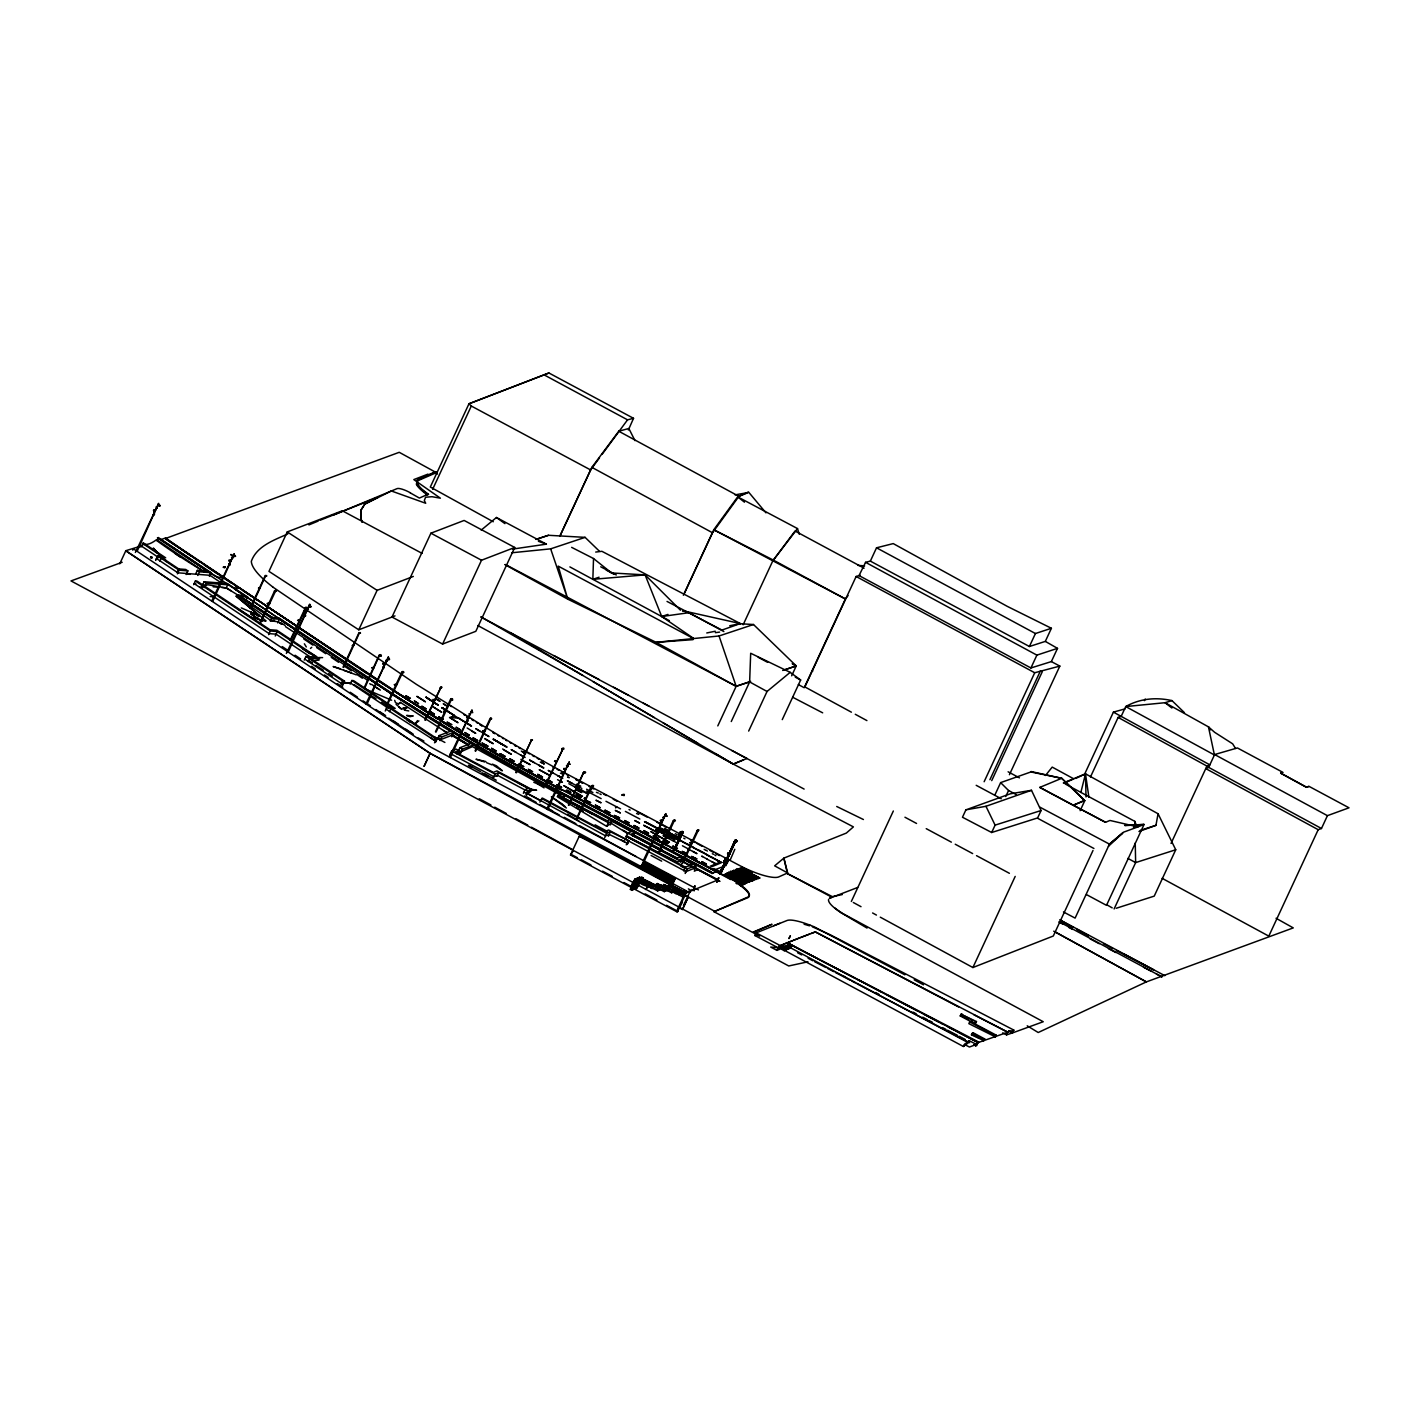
<?xml version="1.0" encoding="UTF-8"?>
<svg xmlns="http://www.w3.org/2000/svg" width="1420" height="1420" viewBox="0 0 1420 1420"><rect width="100%" height="100%" fill="white"/><g stroke="black" fill="none" stroke-linecap="round" stroke-linejoin="round"><path stroke-width="1.5" d="M154.354 514.235L153.946 513.064L154.283 514.981M229.028 564.361L229.72 563.491L230.022 564.557M305.336 615.197C305.211 613.476 305.158 615.641 304.448 614.665M305.087 615.96L305.176 614.824L304.164 615.659M384.199 667.506L383.506 666.548L383.453 667.791M466.577 721.484C468.582 718.804 465.618 720.934 467.854 720.739M466.665 720.615L467.784 721.413L466.701 721.662M660.85 825.322L660.903 823.316L661.259 825.233M661.56 823.884L660.46 824.15L661.4 823.902M154.62 513.916L154.283 514.466M229.951 564.237L228.957 564.184L229.88 565.337M304.253 615.517L304.555 614.523L305.495 615.677M384.199 667.187L383.364 667.063M383.151 666.761L384.11 667.4M565.018 772.569C562.675 772.285 565.692 772.498 564.077 772.924M660.229 824.7L661.72 824.31L660.406 824.008M228.762 560.208L229.277 561.557M563.704 768.451L564.148 769.516M735.471 840.072C737.601 843.001 732.844 840.8 735.72 840.906C733.625 840.924 737.53 841.385 735.933 840.09M727.59 853.615C731.868 855.266 727.803 852.515 728.069 853.633C728.957 853.97 730.643 854.272 728.353 853.029C729.862 854.183 728.495 854.485 729.756 853.384M669.37 620.664L592.85 579.324L593.524 558.522L571.639 547.357M718.999 877.826L716.798 881.855L718.147 878.217M736.092 840.125L736.678 841.723L734.779 840.729L736.767 841.634M718.591 877.986L716.798 881.855L717.384 878.767M728.194 852.994C731.034 855.621 727.253 851.911 729.223 854.645L728.478 854.467M720.206 873.779L735.578 841.137L720.366 873.832L734.601 841.226L735.631 841.208L734.779 840.729C736.394 843.196 737.761 839.877 735.258 840.161L736.252 840.178M726.206 860.431C727.448 861.461 725.797 860.609 727.04 860.751M723.419 862.579L725.939 858.532L723.419 862.561C730.732 849.639 718.307 871.205 726.365 858.869L719.62 873.353C729.898 853.118 728.087 860.165 726.064 860.378M729.631 853.313L729.33 853.189M423.746 492.172A33.618 8.271 26.6 0 1 416.397 484.362L417.089 480.297L436.011 471.653L437.218 472.292L418.687 480.333A32.181 7.987 26.3 0 0 422.148 489.35L428.609 494.568L424.03 491.533A33.654 8.271 26.6 0 1 416.77 483.741L417.445 479.694L436.011 471.653M727.04 859.295L726.028 859.757L728.123 860.076L726.33 864.141L728.176 860.147L726.436 859.242M588.004 840.001L579.236 836.256L570.52 855L677.109 911.889L686.659 891.795L684.28 890.5L681.085 894.28L684.653 896.162L682.736 896.961L679.186 895.061L682.381 891.298M690.351 892.381L688.114 891.103M694.291 890.837L691.877 889.506M1138.946 831.499L1155.951 825.34L1158.063 813.749L1085.501 773.811L1063.314 782.952M679.275 836.273L680.02 832.209L683.073 831.907L672.973 851.592L682.878 832.653L674.837 849.959M386.346 661.312C385.849 658.809 385.388 662.696 386.932 660.353M567.538 765.788L567.627 766.693L566.544 765.788M566.509 765.859L567.485 766.392L567.095 765.504M664.294 817.884L663.317 817.601L664.4 817.441M156.519 506.869L157.034 506.976M566.935 765.948L567.84 765.859L566.988 765.344M664.169 818.275C661.667 815.524 664.649 819.216 663.868 816.837M156.218 506.94L157.283 507.384L156.484 508.484L157.247 507.774M232.436 558.149C231.726 557.669 233.093 558.823 231.939 557.226M232.88 557.457L231.566 557.474L232.702 558.451M307.962 608.009L308.229 608.985L305.637 607.245L308.016 607.955L307.714 608.843L307.696 607.884M385.849 660.62L386.95 661.259L385.956 661.01M469.15 713.941L470.499 714.029M469.541 714.349L470.127 713.905M235.56 556.25L234.087 555.682L235.117 555.522M235.471 556.054C233.022 557.829 236.323 554.226 233.625 555.468M310.341 606.34L309.223 605.399M387.749 658.543L389.257 658.525L388.264 658.241M472.31 712.112L471.795 711.42M569.083 763.41L569.686 764.173L568.533 763.694M666.14 815.169L666.246 815.719M159.679 505.023L158.046 504.703M159.324 505.378L158.224 504.437M234.406 555.682L233.696 554.865L234.123 555.717M471.227 711.704L472.452 712.006M569.438 764.049L570.13 764.279M568.568 763.712L569.438 763.534M727.821 853.58L729.294 853.881M735.169 840.48L736.82 840.8L735.258 840.161M154.123 513.614L153.182 514.697M229.188 564.042L229.419 564.468M564.468 772.924L564.485 771.699L565.036 772.906M1080.851 792.484L1085.501 773.811L1075.756 778.444M726.028 859.757L727.004 859.987L720.561 873.832L726.898 859.366L726.099 863.857L727.785 859.632L725.939 864.034L728.158 860.129C726.685 858.496 728.779 863.094 726.312 864.159M718.307 878.607L717.189 881.696L717.899 879.992M562.196 749.263C561.628 747.754 565.497 747.985 563.136 748.731M150.662 557.794C149.934 557.084 153.378 557.971 151.62 557.634M150.538 557.545L151.674 556.764L150.733 556.853M150.751 557.137L151.851 557.794M386.169 660.176L386.826 661.259L385.903 661.028M759.647 936.188L752.884 932.567L771.983 924.278L752.44 932.319L713.976 911.693L747.79 897.103A33.494 8.041 24.9 0 0 734.442 880.915L564.237 790.585M272.569 586.886L416.433 684.387L457.772 710.018A534.878 127.711 24.7 0 0 562.196 771.522L739.483 865.437A33.618 8.076 24.9 0 0 778.604 876.974L787.656 872.945L783.858 858.124L846.338 833.078L853.402 826.884L733.288 764.102L477.777 625.51M310.11 606.819L310.536 605.932M310.927 606.819L310.11 607.227M712.094 873.495L716.159 871.347L712.094 873.495L565.178 795.768M388.601 659.697L389.382 659.04M389.612 659.253L388.689 659.767M472.363 711.58C471.653 712.023 472.949 713.372 472.647 712.29M309.4 605.683L310.394 605.293L309.169 605.399M388.281 658.72L389.169 658.436M663.034 817.423C663.601 817.121 664.045 818.222 664.063 817.938M157.176 507.561L156.342 507.33M663.992 817.245L664.223 818.275M308.175 608.47C307.27 609.553 308.939 607.441 307.483 608.594M567.645 766.693L566.882 765.469M663.3 817.352L664.258 817.636M679.878 838.812L682.115 831.392L676.825 839.113L679.878 838.812L677.784 839.628L680.979 832.723L683.073 831.907L677.784 839.628M724.111 862.881L725.318 858.567L723.508 862.561L724.378 862.898L726.365 858.869M305.424 611.487C305.371 610.884 305.566 611.044 305.477 611.683M661.542 820.707L662.341 821.186L661.312 820.121M383.737 663.335L384.234 664.187M467.677 717.135L467.606 717.437M154.478 510.65L154.301 509.727M154.212 510.472L155.437 510.348M229.898 561.06L229.774 560.154L230.093 561.077M467.482 717.26L468.28 717.029M565.905 769.321L564.521 768.415L565.053 769.356M729.223 854.645C728.265 852.266 726.987 853.899 729.223 854.645L727.821 853.331M155.454 510.65L154.123 510.117L155.224 510.366M383.861 663.229L384.075 664.223M404.593 710.178L405.41 707.657L406.919 708.065L403.191 708.065L404.593 710.178L408.8 710.941M725.354 858.567C720.845 874.223 730.501 846.995 724.519 862.739M466.452 721.36L467.695 720.703M734.637 841.208L720.047 873.708L735.329 840.835M727.484 859.81L725.922 864.017L728.158 860.129L726.401 859.597L734.974 840.871L727.004 859.987L726.028 859.526L727.555 859.632L720.153 873.477M727.945 859.846C724.519 867.833 725.425 861.674 727.466 859.473M717.189 881.696L717.757 880.187M225.034 566.988L224.502 567.024M343.001 667.169L359.029 632.645C360.84 634.296 359.81 631.314 360.485 633.213M373.283 667.879C375.679 667.826 371.259 667.808 373.762 667.453M379.743 655.685L381.377 656.022L379.193 655.17L364.159 687.741M379.442 655.578L379.282 655.135M395.914 684.6C397.209 684.227 394.405 684.653 396.783 684.706M385.832 706.521L401.86 671.997C406.901 672.814 399.606 673.027 402.748 672.21L386.417 706.823M402.748 672.21L402.02 672.441M445.33 712.059L443.661 711.136L445.401 711.597M484.238 730.927L485.001 731.353L483.936 730.501M485.019 730.963L484.806 730.643M475.061 750.878L490.202 718.272C492.775 720.543 490.148 716.284 491.657 718.84M524.708 752.707L523.944 751.872L525.577 752.529M531.808 740.104L530.991 740.548M617.167 807.305L615.499 806.986M621.924 794.934L624.321 795.502L621.96 795.04L624.374 794.49L622.759 794.437M658.33 853.047L673.417 820.37M691.398 842.841L690.493 842.291L692.179 842.876M697.238 830.522L698.267 830.398L682.825 863.094M265.966 575.899C267.848 575.207 264.812 575.774 265.558 576.041M269.534 603.873L268.469 603.251M260.18 623.699L275.604 591.004L274.734 591.164L276.332 591.146L274.628 590.809L259.594 623.398M307.306 608.647L305.566 608.505M490.912 718.644L490.521 718.342M577.496 785.438C574.585 785.455 580.212 784.976 577.425 784.958M585.626 798.572L584.703 797.862L585.839 798.732M577.088 818.736L592.158 785.828C590.542 786.804 594.394 786.165 591.625 785.846M230.803 554.563C232.205 556.427 231.105 553.338 232.205 555.149M269.463 603.89L269.64 603.5M440.537 688.15C442.17 687.404 439.792 688.079 440.022 687.759M353.012 645.656C350.42 645.709 353.864 645.763 353.846 645.337C352.337 645.567 353.207 644.627 353.172 645.319M673.541 821.097C674.678 820.778 674.518 820.902 674.358 820.653L658.933 853.349M674.766 849.923L682.168 832.262L674.127 849.586M565.053 772.853L563.74 773.35M643.295 878.11L638.609 880.595L642.994 878.82L641.822 877.382C633.995 878.731 639.763 881.855 643.295 878.11L641.822 877.382L636.657 879.69L637.314 878.199L653.218 886.133M300.028 620.451L297.561 620.416L299.336 620.504M655.543 885.175L639.674 877.223L634.687 879.282L634.048 880.773L639.39 883.471L645.053 879.903L642.479 881.376L653.005 886.63M640.509 882.193L651.993 888.618C655.774 887.873 636.781 884.802 640.722 881.696L640.065 883.204C636.409 875.412 628.137 886.222 633 888.21L637.172 886.488L636.178 888.618M641.822 877.382L643.224 878.288L641.787 877.666M641.52 878.092L641.68 879.015C642.479 875.181 630.782 883.897 641.84 877.915M421.633 707.959L397.955 693.439L165.235 538.606L399.233 452.305L435.656 472.256M634.687 880.506L635.326 879.015L658.347 890.482L659.253 888.387L657.566 890.819L652.206 888.103M638.645 878.873L639.284 877.382L655.206 885.299M639.035 878.714L639.674 877.223M644.396 881.412L645.053 879.903M646.1 884.376L645.177 885.175L650.413 882.601L647.875 884.056L650.413 882.601L644.68 880.063L644.023 881.554M659.253 888.387L657.566 890.819L660.318 889.665M664.311 891.653L666.051 889.222L664.311 891.653L658.472 888.707M679.718 894.422L672.672 890.713L676.275 889.985L682.612 893.216C678.689 897.688 666.087 889.293 677.269 888.654L670.577 885.317L666.512 886.95L673.311 890.287L672.405 892.399L659.838 886.115L661.809 885.299L668.021 888.405M639.284 879.814L637.509 879.175M665.217 889.559L671.553 892.754L673.311 890.287M650.058 882.743L655.312 885.672M628.368 429.994L633.533 418.314L548.919 372.981L468.973 403.777L430.313 487.024L493.272 521.761M673.417 891.174L678.494 889.062L683.233 891.494M674.074 891.298L680.251 894.458L674.074 891.298L678.494 889.062L684.227 892.825M678.032 889.665L676.47 889.381M673.24 851.503L681.902 832.368L682.878 832.653M719.976 873.406L735.489 841.19M725.886 863.573L727.679 859.526L725.371 863.484M137.296 550.96L158.703 503.301L135.379 552.469M212.751 601.388L234.247 553.871M288.278 651.922L309.88 604.352M366.857 704.462L388.405 656.856M450.389 757.641L472.043 710.16M547.694 809.631L569.225 762.025M637.509 882.903C636.675 885.175 630.444 882.796 634.74 882.21M644.254 861.212L665.909 813.731M632.929 884.696L634.864 885.707L635.858 883.577L633.923 882.548L632.06 885.05L633.995 886.08L636.018 881.784L634.083 880.755L635.734 880.08M724.235 862.561L726.223 858.905M727.306 859.402L720.579 873.797L727.324 859.402L726.561 859.899M725.851 863.537C728.318 855.656 729.436 862.1 725.442 863.626M649.135 870.691C654.638 858.212 648.319 874.915 649.153 870.478M657.424 875.252L657.478 875.146M673.328 883.435L672.778 883.045M1002.68 1032.872L1006.567 1034.878L1007.792 1032.251L1013.844 1030.103L830.522 934.91M119.759 563.793L125.83 550.694L141.272 545.972L158.809 557.669M132.788 550.197L133.409 548.848L430.899 747.204L698.445 889.896M140.793 547.037L143.473 543.008L165.661 557.811L161.596 557.492L159.91 561.131M141.84 546.558L143.473 543.008M156.59 539.689L204.48 571.905C187.724 561.841 171.199 551.173 156.058 540.061C151.549 543.239 147.982 545.138 142.887 544.286M156.999 540.612L158.401 537.577L211.065 572.686L209.379 576.325M155.65 560.367L156.502 558.522L177.926 572.81L209.876 575.295L222.532 583.726M156.023 559.569L157.726 555.93L161.791 556.25L142.479 543.363M177.038 572.562L178.725 568.905L185.718 569.455L187.866 570.893L186.162 574.532M177.429 573.857L179.133 570.201L187.866 570.893M195.64 574.017L197.327 570.378L207.196 571.124L157.407 537.932L158.401 537.577M197.77 575.455L199.474 571.798L211.065 572.686M193.67 584.685L195.374 581.028L197.114 581.17L269.924 629.717L276.882 630.249L319.677 658.791L309.808 658.01L308.105 661.667M202.066 586.176L204.125 581.738L227.36 583.531L247.577 597.021L245.873 600.66M204.143 587.56L206.202 583.123L227.697 584.791L225.993 588.43M231.353 554.865L230.874 554.563M225.407 567.201C222.07 566.544 226.171 566.775 224.555 567.379M230.839 560.74L229.596 560.563L230.768 561.042M230.892 560.776L229.987 560.492M259.061 588.341C257.748 588.643 259.523 588.838 259.168 587.845M250.133 608.133L265.256 575.526L266.711 576.112M250.719 608.434L265.771 575.526M422.113 553.392L342.309 510.774L287.266 531.914L268.966 571.372L358.781 629.805L395.008 615.889M275.196 591.554L274.415 591.11L275.604 591.004M270.315 621.055L272.001 617.416L278.941 617.931L381.927 686.623A731.424 175.707 24.9 0 0 453.726 732.329L451.737 736.82M268.628 634.651L270.315 630.995L277.291 631.545L315.79 657.229L305.921 656.448L304.217 660.105M277.645 622.883L279.332 619.226L380.187 686.481A734.175 176.364 24.9 0 0 450.389 731.229L439.117 735.596L437.431 739.252M275.249 636L277.291 631.545M290.07 640.367L305.406 607.742L307.164 608.559M305.726 607.76L306.667 608.328M290.674 640.668L305.726 608.417M358.781 629.805L377.099 590.347L413.327 576.431M343.587 667.471L359.544 632.645M341.12 684.706L342.823 681.05L344.563 681.192L342.539 685.665M432.656 489.279L471.298 406.031L468.973 403.777L548.919 372.981M350.154 684.156L351.84 680.5L353.58 680.641L395.204 708.403L391.139 708.083L389.453 711.722M430.917 533.192L391.991 617.043L442.596 644.059L475.824 631.314L514.732 547.463L464.127 520.448L430.917 533.192L481.522 560.226L514.732 547.463M364.745 688.043L379.442 655.472M388.885 658.365L387.713 658.525M385.264 710.994L387.269 706.521L391.334 706.841L351.84 680.5M442.596 644.059L481.522 560.226M433.81 700.202C434.236 699.652 432.425 701.835 434.627 699.758M424.882 719.993L440.519 688.043M425.467 720.295L440.892 687.599M435.496 731.744L450.637 699.137L452.731 700.042L450.619 699.243M444.957 711.828C441.371 711.509 446.466 713.621 443.91 711.526M450.637 699.528L451.524 699.35L436.1 732.045M434.502 742.802L437.183 738.773L391.139 708.083M424.03 766.267L430.118 753.292L125.741 550.729L430.047 753.346L683.517 891.565M424.189 766.285L430.118 753.292L686.304 890.819M435.478 742.429L437.183 738.773M440.04 740.636L441.726 736.98L453.726 732.329M467.606 716.692L468.547 717.331M449.59 755.458L451.631 750.949L456.193 749.156L458.784 750.559L457.098 754.197M469.346 713.639L469.594 714.295M457.879 752.227L459.867 747.736L471.688 743.139L483.741 750.186A739.163 177.571 24.9 0 0 534.967 779.189L564.876 795.306L563.172 798.963M560.226 535.34L590.596 469.931L599.506 457.843M559.888 536.21L591.856 467.358L618.765 431.236L628.847 428.485L634.971 440.626M460.488 753.612L462.459 749.139L473.215 744.95A734.104 176.346 24.9 0 0 527.459 775.888L561.379 794.277L557.687 795.697L608.346 822.712L612.002 821.292L631.385 831.623L627.711 833.043L626.025 836.699M483.989 731.176L482.551 730.945L484.149 730.75M475.647 751.18L490.894 718.538M493.343 777.752L495.03 774.095L498.686 772.675L528.204 788.419L525.045 789.644L523.359 793.301M496.982 776.314L498.686 772.675M515.779 772.498L531.524 740.086M516.383 772.799L531.471 740.157C531.559 738.808 533.902 740.672 531.08 740.246M525.95 794.685L527.654 791.029L531.719 789.449L497 770.918L493.343 772.356L455.146 751.979L458.784 750.559M526.589 795.2L527.441 793.354L605.559 835.847L609.216 834.428L627.8 843.498M556.303 761.635L555.202 760.623L557.084 761.191L554.528 761.315L556.125 761.635M546.079 783.13L563.03 748.642M546.682 783.432L562.817 749.139L562.054 748.535L563.545 749.156M539.848 802.087L542.44 798.093L604.973 831.428L608.63 830.008L628.882 840.817L627.178 844.456M564.734 769.214L565.728 769.587L564.521 768.788M568.39 805.034L583.531 772.427C587.312 774.131 581.188 771.983 584.259 772.977M568.976 805.335L583.939 771.912L585.661 772.303L583.939 772.373M577.39 816.518L591.394 786.147M683.375 595.264L713.781 529.749L737.672 496.858L748.5 491.977L765.966 512.851M684.227 593.737L712.52 532.766L738.933 496.343L748.269 492.545L735.028 494.852M570.52 855L573.272 850.846M457.666 753.203L472.452 746.618L560.865 795.36L557.243 796.673L606.659 826.333L608.346 822.712M616.191 807.075C614.647 809.08 616.706 807.004 615.836 806.773M622.812 794.845L623.682 795.182M610.298 824.931L612.002 821.292M604.707 837.693L606.659 833.167L610.316 831.747L628.882 840.817M608.363 836.273L610.316 831.747M624.658 840.196L627.267 836.185L685.416 867.194L692.729 864.354L682.044 858.639L678.37 860.058L627.711 833.043M626.255 844.811L627.942 841.155M633.213 836.309L634.9 832.653L610.316 819.535L606.642 820.955L561.22 796.744L564.876 795.306M743.139 624.8L772.835 560.793L795.04 531.027L864.105 568.178M641.023 866.537C648.567 851.272 639.816 871.969 641.077 866.448M641.804 866.963L643.775 862.171M636.515 885.033L638.982 884.003L636.994 888.281L630.09 889.31L632.006 890.34L634.03 886.062L632.095 885.033L633.746 884.341M635.521 887.163L632.876 889.985L630.941 888.955L631.935 886.825L633.87 887.855L632.006 890.34M635.681 885.37L634.687 887.5L637.988 886.133L636.053 885.121L637.988 886.151M636.675 883.24L637.669 881.11L635.965 881.802M636.337 886.825L637.332 884.696L633.072 885.583M649.615 871.099L651.585 866.324M668.394 833.149C668.128 833.078 665.483 834.001 667.382 832.759M717.792 725.904L736.163 686.304L719.053 635.982L656.147 642.337L567.769 599.169L504.899 564.628M676.825 839.113L680.02 832.209L680.979 832.723M731.264 721.537L749.636 681.937L750.683 653.253L790.194 672.352L800.649 680.02L782.26 719.62M679.701 836.575L682.115 831.392M665.252 879.388L667.418 874.525L665.305 879.086M680.34 862.295L682.044 858.639M672.583 883.134L674.908 878.501M681.351 864.709L697.362 830.185C699.794 829.138 699.013 830.931 697.664 830.7M675.174 878.465L672.92 883.311L675.37 878.394L643.562 861.709M673.559 891.121L676.026 890.091L672.352 891.085L678.334 888.902L673.257 891.014M683.73 870.851L685.416 867.194M748.677 731.069L767.048 691.469L790.194 672.352M675.654 889.772L676.63 890.233M676.026 890.091L674.429 889.967L678.174 888.813M685.398 872.59L687.102 868.951L696.279 865.401L680.34 856.899L676.683 858.319L631.243 834.09L634.9 832.653M685.185 873.46L686.02 871.631L695.285 867.886L719.709 881.145M694.593 869.04L696.279 865.401M694.433 869.715L695.285 867.886M677.393 909.67L684.351 894.689M677.109 911.889L682.487 902.126M683.481 905.481L690.617 890.233L688.38 888.867M682.434 909.528L688.452 896.588L682.434 909.528L678.494 907.451M791.668 675.796L796.247 665.909L753.487 624.516L738.418 623.646M693.688 888.512L695.019 885.689L693.812 888.529M860.183 575.207L856.136 576.484L804.874 686.925L851.396 712.183M735.045 840.853L719.851 873.62L726.348 859.632M730.306 859.757L734.814 849.302M870.353 561.113L876.53 547.8L893.233 543.594L1007.295 606.375L1051.403 628.279L1045.315 641.396L1029.411 646.508L870.353 561.113L865.561 562.32L859.029 575.579L1030.92 667.968L1051.368 661.596L1059.835 666.087L1009.425 774.699M783.591 946.466L779.118 948.311L754.925 935.549L756.168 932.887L787.071 920.48A33.388 7.544 25.3 0 1 809.933 925.13M779.189 945.844L776.9 950.37L770.687 947.051L782.633 948.152L788.632 945.4L791.047 946.678L790.372 948.134L784.23 950.672L781.834 949.376L782.952 946.945L789.094 944.406L786.485 943.022L780.361 945.56L779.118 948.311M788.881 938.496L790.39 935.709L789.094 938.531M784.23 950.672L784.905 949.234L791.047 946.678M789.094 944.406L787.976 946.838L781.834 949.376M851.361 901.434L893.34 810.997M1029.411 646.508L1035.428 633.533L1051.403 628.279M1030.92 667.968L1036.884 655.135L1057.509 648.354L1045.315 641.396M965.902 809.844L962.476 817.245L991.675 832.51L1037.63 817.92L1041.073 810.518L1031.488 790.301L1010.223 793.816L965.902 809.844L985.959 806.294L1031.488 790.301M984.131 781.728L1034.718 672.743L1059.835 666.087M989.918 779.686L1040.523 670.702M991.728 780.627L1042.315 671.642M1051.368 661.596L1057.509 648.354M995.065 794.614L1000.639 782.615L1030.867 771.965L1061.734 778.302L1084.809 800.631L1080.141 810.678M1005.75 796.549L1008.555 790.514L1000.639 782.615M991.675 832.51L995.101 825.126L1041.073 810.518M880.293 917.178L972.895 967.535L1015.194 876.406M970.446 1021.37L960.24 1015.957L961.056 1014.235L976.463 1021.566L975.664 1023.287M960.24 1015.957L961.944 1013.862M961.056 1014.235L972.948 1020.554L969.665 1021.921L968.848 1023.643L995.491 1036.919L996.29 1035.198L973.161 1022.932L976.463 1021.566M1084.862 773.634L1113.404 712.13L1125.155 708.846M972.15 1022.276L972.948 1020.554M964.411 1044.445L963.523 1046.362L969.31 1040.754L976.498 1044.41L969.434 1047.019L964.411 1044.445L969.31 1040.754M1090.489 776.935L1118.126 717.419L1121.161 716.408L1125.74 706.556C1139.994 698.462 1156.146 697.078 1171.944 700.592L1184.475 712.698M971.422 1034.843L973.144 1032.766L984.717 1038.943L983.918 1040.665L971.422 1034.843L973.144 1032.766M973.712 1044.801L975.788 1045.883L978.504 1041.925L786.644 942.578L918.491 1011.466M975.788 1045.883L978.504 1041.925M982.977 1041.002L984.717 1038.943M1144.467 700.646L1145.212 699.03M994.55 1037.274L996.29 1035.198M1093.009 850.473L1053.303 936.011L972.895 967.535M1006.567 1034.878L1012.371 1032.944L1013.844 1030.139M1114.114 908.942L1135.645 862.597L1135.237 843.054M1171.038 843.444L1206.929 766.09L1209.84 764.847L1113.404 712.13M1282.65 772.622L1280.68 773.137L1306.489 787.124L1308.92 786.307L1349 807.803L1327.416 815.666L1321.47 828.499L1318.204 829.688L1205.775 768.61L1208.668 767.368L1214.632 754.535L1237.423 747.949L1282.793 772.303L1280.68 773.137L1306.4 787.319L1308.832 786.503M1158.063 813.749L1175.742 849.764L1154.229 896.126L1116.226 908.267M1164.791 975.664L1059.746 919.752M1318.204 829.688L1268.805 936.135L1162.128 878.323M682.736 896.961L684.724 892.683L686.641 891.884M726.791 859.863L720.49 873.85L735.702 841.048L719.638 873.46M725.922 864.017L727.803 860.041L725.638 863.822M211.757 600.926L234.123 553.8M286.361 653.431L309.613 604.316M365.881 704L388.423 656.963M449.394 757.179L471.884 710.124M546.7 809.169L569.154 761.99M643.26 860.751L665.678 813.66M719.869 873.62L726.436 859.881M383.063 668.305L383.861 667.95M406.99 698.214L404.345 696.634L406.723 698.232M735.276 841.385L736.803 840.622M410.22 492.846L419.397 498.065L427.668 494.409M564.965 772.64L561.752 771.841L563.793 772.959M729.578 854.52L727.537 853.881M567.663 766.409L566.846 765.788M417.498 720.579L415.598 723.295L418.918 720.898M729.525 853.97L728.283 853.349L729.862 853.597M394.654 700.326L395.505 702.634L398.487 703.912L400.476 702.438L447.247 732.951L443.537 730.501M602.062 454.382L627.551 419.841L633.533 418.314M726.348 862.615L726.294 861.638M772.835 560.793L797.507 528.577L737.672 496.858L744.488 502.183M467.641 716.976L469.452 718.094M848.059 595.566L845.397 598.956L804.199 687.724L798.342 684.564M305.673 615.854L304.359 615.818M634.687 879.282L650.75 887.376L652.224 885.583L657.495 888.228L662.536 886.133M657.495 888.228L658.898 886.488L664.24 889.062L670.577 885.317L673.471 888.033M664.24 889.062L665.643 887.322M667.045 887.908L670.524 885.299L667.045 887.908L668.536 886.115L675.299 889.47M1045.475 775.497L1052.202 767.102L1073.875 778.888L1064.077 783.059M650.75 887.376L655.028 884.465L659.679 886.79M654.868 884.5L651.496 887.074M659.679 886.151L658.276 887.908L661.809 885.299L660.264 887.074M669.299 886.985L670.808 885.192L677.659 888.601M669.015 887.092L670.471 885.317M569.189 763.924L568.497 763.374M158.827 505.964L159.803 505.946M667.187 815.95L665.678 816.358L666.867 816.216M160.087 505.822L159.395 506.123M234.442 556.391L235.258 556.374M529.163 792.466L531.044 790.887L527.228 793.567L541.57 801.235M735.223 840.569L736.767 841.261M1108.434 846.32L1122.741 833.025L1109.446 844.119L1075.118 918.101L1063.456 911.959M310.465 648.443L311.743 647.289M435.23 739.27L438.993 737.566M481.203 530.104L496.45 517.501L546.38 544.162L512.567 549.096M657.212 883.524L661.968 885.849M159.324 505.076L158.188 504.437M310.128 606.074L309.098 605.683L310.146 605.808M657.336 883.524L655.774 885.299M663.637 884.518L668.447 886.808M398.487 703.912L400.476 702.438M639.692 880.063L640.651 879.353L639.319 878.696L639.444 879.938L639.337 878.696M641.929 878.785L642.887 878.43L641.929 879.14M734.779 840.729L736.59 841.368M606.659 826.333L611.097 823.227L627.959 833.771M728.283 854.378L728.069 853.633M661.329 820.6L662.412 820.902M658.809 839.859L654.744 838.191L657.833 839.61L656.803 839.397M658.72 839.539L657.14 839.078M659.856 840.232L657.957 838.883M204.906 585.91L207.71 584.756L226.224 587.933L238.933 595.672M389.364 659.448L388.885 659.253M710.266 866.2L720.153 862.1M711.686 866.75L721.342 862.756M726.951 872.963L732.507 875.128M728.744 872.146L748.731 882.317L729.01 872.288M741.009 886.027L741.861 885.618L736.501 882.69M694.273 871.188L697.681 869.661M696.723 853.597L687.901 848.841M706.326 864.141L701.853 861.638M620.221 812.843L615.304 810.412L620.291 812.879M677.464 843.267L673.524 841.013M697.699 869.661L719.727 881.412M407.362 697.184C412.368 700.681 402.748 694.806 408.445 697.753M287.816 533.902C274.273 540.061 256.772 546.008 251.34 561.273A92.406 22.542 25.1 0 0 272.746 586.922M631.066 887.18L632.752 886.471M1012.531 1032.802L1009.052 1030.92M228.939 564.716L229.543 564.645M633.054 882.903L635.858 883.577M320.05 520.27L378.075 497.231L365.011 503.745L361.142 509.886L360.804 518.052L362.135 522.24L360.698 518.229L360.911 510.277L364.638 504.295L391.299 490.965L425.698 503.266L424.332 500.532L425.574 497.231L431.982 496.698L440.395 498.189L413.806 479.587L428.041 474.103M754.925 935.549L757.463 934.484M756.168 932.887L780.325 945.631L799.851 937.786M333.948 514.874L397.085 488.622A11.2 2.698 26 0 1 410.38 492.811M308.921 524.921L318.186 521.069M675.263 878.643L643.775 861.638M638.609 880.595L642.994 878.82M633.87 887.855L631.101 887.163M673.382 883.329L672.299 883.134M678.121 888.76L673.186 890.802L674.269 890.677M1039.813 787.39L1061.734 778.302L1084.383 800.401L1073.112 805.264L1039.813 787.39L1105.505 822.286L1109.961 820.458L1137.899 826.919L1144.058 824.452L1106.499 905.339L1086.477 894.6M743.459 759.842L733.306 764.049L715.236 753.505M659.413 870.46L657.158 874.755M639.39 883.471L642.053 882.37M666.885 874.436L664.968 878.909M667.116 890.5L669.086 889.683L665.128 891.316L653.04 885.299M671.553 892.754L674.394 891.565M684.422 890.517L682.452 891.281L684.653 892.452L686.57 891.653M679.186 895.061L682.239 893.641M783.964 944.904L779.882 946.59L784.905 949.234M746.92 758.493L733.288 764.102L663.069 722.78M713.976 911.693L747.577 897.795A33.654 8.094 24.9 0 0 749.21 895.967L749.174 895.079M792.431 940.697L787.479 942.702L818.736 959.228M1084.809 800.631L1073.112 805.264L1105.505 822.286M793.265 940.359L809.648 934.058M773.776 925.645L779.811 923.266M557.563 779.704L562.356 782.278L559.782 781.053M457.577 753.168L461.252 751.73L458.731 750.399M776.9 950.37L782.633 948.152M800.667 937.466L815.346 931.91L1007.809 1032.198L978.185 1042.582L955.713 1030.831M234.247 554.829L234.318 555.131M311.051 606.642L309.88 607.263M716.035 869.342L726.277 865.419M435.993 741.382L386.116 709.166M857.627 887.482L829.422 898.363L831.889 897.209L787.461 873.637L783.858 858.124L774.645 865.845L787.656 872.945M527.441 793.354L523.927 792.307M811.264 933.437L815.346 931.91L958.571 1006.94M754.73 879.974L735.72 869.466M165.501 537.967L199.616 561.841M749.902 881.749L730.412 871.259L749.582 881.909M122.173 562.284L71 580.922L788.739 965.973L807.98 961.802M672.618 890.713L665.803 887.287M755.227 879.086L756.824 879.246L751.659 876.477M721.892 630.09L740.352 623.575L601.903 551.315L595.708 552.06M632.663 835.368L677.553 858.23M569.881 566.899L592.85 579.324L599.08 577.212M667.968 614.416L661.72 616.528L645.106 574.887L611.558 572.952L593.524 558.522M750.665 681.369L736.163 686.304L505.36 564.485M783.822 670.116L796.247 665.909L792.378 663.779L796.247 665.909L782.704 670.453M511.608 552.788L550.658 548.848L585.093 537.364L599.364 551.173M719.053 635.982L753.487 624.516M535.926 539.422L548.493 535.287L585.093 537.364M536.441 539.227L548.493 535.287M736.731 869.129L744.577 872.661M568.87 783.716L580.762 790.159M580.78 786.165L577.017 784.337M1140.242 830.363L1155.951 825.34M1175.742 849.764L1135.645 862.597L1127.87 858.39M1171.944 700.592L1165.074 702.705L1125.74 706.556L1214.419 754.978L1208.456 726.862L1165.074 702.705L1171.89 708.012M438.336 738.134L435.07 739.323L437.999 738.258L440.59 739.642L452.589 734.992L468.76 744.719M605.967 801.288L620.54 808.85M625.368 811.406L639.87 819.038M682.434 845.77L687.99 848.734M696.812 853.544L692.889 851.361M586.549 791.047L601.157 798.626M644.769 821.63L668.802 834.303M712.325 853.757L713.87 854.325M742.128 867.371L747.044 869.892M159.43 504.863L158.862 504.703M406.599 697.894L409.102 698.835M562.977 748.659C565.479 750.559 559.427 747.843 562.835 748.961M656.892 883.648L661.667 885.973M842.308 894.564L832.297 896.623L787.461 873.637M729.738 625.741L740.352 623.575L682.594 610.671M706.769 632.965L715.272 631.226M663.672 884.482L668.731 886.683M548.422 770.492L562.657 778.231L557.936 775.657M511.377 754.251L502.609 748.979M563.101 774.361L560.438 773.154M403.191 708.065L405.41 707.657M259.771 588.324L258.848 587.916M224.91 567.592L223.1 567.237L224.733 567.574M269.374 603.411L268.628 603.092M305.264 608.009L306.258 607.884L305.087 608.097M434.165 700.415L433.064 699.421L434.538 700.166M583.549 772.817L584.969 772.995M674.358 820.653L673.453 820.6M690.635 842.575L691.629 842.628M723.863 631.563L688.878 612.712L661.72 616.528L693.439 638.29M715.343 632.663L719.603 632.113M543.718 767.9L529.731 760.108M520.891 759.416L530.175 764.634L522.968 760.907M1133.479 827.345L1137.899 826.919L1123.433 832.226L1109.446 844.119L1039.6 807.004M475.576 733.253L472.079 731.282M592.85 579.324L645.106 574.887L680.464 610.192M693.031 639.657L656.147 642.337L736.163 686.304L749.636 681.937L767.048 691.469M515.833 752.298L511.395 749.671M521.3 751.038L525.365 753.647M1125.066 825.606L1144.058 824.452L1124.622 825.357M312.737 660.513L319.056 660.14M723.472 862.561L724.519 862.863M438.727 716.905L443.377 719.425L438.833 716.976M434.36 714.171L430.189 711.526L434.271 714.118M493.45 739.199L506.798 747.026A557.669 132.965 24.6 0 1 493.272 739.199L493.45 739.199A560.332 133.516 24.6 0 0 506.887 747.044L506.638 747.062M258.529 587.916L259.452 588.004M298.484 620.132L299.389 620.114M372.555 667.506L373.478 667.595M395.133 684.369L396.446 684.848M433.277 699.758L434.467 699.687M483.474 730.643L484.38 730.625M524.193 752.28L525.205 752.6M577.425 784.727L576.555 784.408L578.047 785.207M666.743 832.83L667.666 832.919M667.453 833.451L668.181 833.362M268.7 603.802L267.067 603.447L268.753 603.429M373.265 668.145L371.632 667.791L373.247 667.613M395.843 685.008L394.21 684.671L396.144 684.706M410.273 698.374L405.747 695.747L410.398 698.374M524.921 752.653C524.992 754.393 522.116 752.014 525.311 752.405M585.608 798.839L583.975 798.484L585.59 798.288M691.345 843.196L689.712 842.859L691.327 842.663M318.648 657.531L322.606 657.62M480.013 731.3L475.895 728.691M475.647 733.253L467.144 727.998M406.262 697.557L404.718 696.812L406.12 697.912M409.404 699.226L406.475 697.575M342.965 682.825L350.74 683.269M454.276 715.52A564.769 134.51 24.6 0 1 441.833 707.621L454.524 715.503L450.104 717.65L458.021 722.727L449.536 717.473L458.784 718.165M463.044 720.792L471.511 726.01L454.364 715.644A560.989 133.374 24.6 0 1 442.046 707.639M458.518 718.147L462.884 720.792M223.721 577.709L219.851 577.461A5.68 1.367 24.8 0 1 212.574 574.55L172.122 547.179M858.017 565.391L864.638 565.87M239.625 588.164L234.833 587.951A5.751 1.367 24.9 0 0 235.88 589.832M279.332 619.226L272.409 618.712L236.714 594.909L243.69 595.459M195.907 583.78L194.185 583.638L269.125 633.622L276.101 634.172L312.791 658.631M201.516 585.448L204.995 585.732L202.918 584.33M247.577 597.021L240.601 596.471L272.001 617.416M270.581 620.416L274.61 620.753M213.142 586.797L217.508 587.17M221.875 587.56L226.224 587.933M210.16 596.506L214.402 596.915M186.428 573.946L190.245 574.337M408.605 698.303L407.362 697.664M661.134 825.357L660.052 824.789M437.75 704.995L438.07 705.03A561.415 133.391 24.7 0 1 425.947 697.149L429.692 699.74M532.127 789.68L536.618 790.265L530.583 789.076M281.817 624.232L278.142 621.818L271.38 620.913L236.128 596.151L266.126 620.948M735.879 841.652L736.572 840.853L735.028 840.693L736.43 841.758M530.672 740.21L531.648 740.441M623.131 794.827L622.67 794.738M656.626 837.924C653.218 837.001 660.992 841.101 656.803 838.279M265.274 621.197L250.417 617.043L237.371 608.559M1031.062 771.522L1061.734 778.302M200.184 587.01L202.492 587.649M804.11 924.225L809.506 925.822M682.558 610.813L688.878 612.712M340.037 668.678L333.114 666.53L351.574 672.973M484.752 761.99L476.002 759.238L485.924 761.582M674.358 820.511C677.535 820.938 672.139 818.701 674.926 821.026M356.171 674.819L343.675 670.258M654.407 838.226L657.389 838.936M655.649 839.025L657.318 839.415M736.341 841.155L735.72 840.906M492.349 764.137L496.432 765.77L502.343 770.794L494.036 765.682M538.411 541.304L546.38 544.162M656.555 839.327L654.442 838.244M812.346 926.798L830.345 934.804M275.622 590.862C278.781 591.182 273.368 589.052 276.172 591.359M380.187 655.206C383.364 655.543 377.915 653.448 380.737 655.703M402.748 672.068C405.925 672.405 400.493 670.258 403.315 672.565M440.892 687.457C444.318 687.511 438.407 685.86 441.46 687.954M451.524 699.226C454.915 699.243 449.057 697.61 452.092 699.723M592.53 785.899C595.921 786.041 590.028 784.284 593.081 786.396M533.796 782.296L540.842 785.207M486.616 762.717L492.19 764.954M254.588 615.162L250.683 612.269L259.381 615.783L258.067 616.759L259.398 615.783L236.146 596.151M250.683 612.269L259.398 615.783L241.293 607.902M151.266 557.101L152.242 557.51M305.318 611.505L306.4 611.31M387.678 658.205L388.991 658.738M385.796 661.116L386.772 661.525M383.702 663.619L385.033 664.152M467.358 716.851L468.511 717.029M666.317 815.151L665.234 815.009M666.388 815.488L665.092 815.275M665.128 815.311L666.264 815.772M863.413 819.517L836.717 806.489M364.07 688.505L391.636 700.22M656.235 838.918L656.43 838.9M727.75 860.52L728.318 860.857M541.553 784.994L544.126 786.236M626.167 836.38L677.517 861.904L681.085 860.68L691.647 866.697M644.822 880.4L648.408 882.21M669.548 854.822L677.251 858.745M683.038 861.709L690.759 865.632M694.628 867.602L718.129 879.832L683.038 894.298L714.171 911.001M678.245 889.168L683.002 891.6M676.044 890.482L680.695 892.86M973.907 1014.785L1007.809 1032.216L1006.656 1031.577M679.825 890.358L684.458 892.736M281.195 622.883L285.171 625.528M681.032 866.235L684.919 868.241M792.857 697.344L822.677 712.84M804.128 789.076L643.384 703.184M822.641 961.287L854.006 977.599M600.731 566.811L616.333 574.958M667.027 601.423L721.626 629.912M754.908 875.412L760.002 878.11L746.813 871.809M755.866 877.311L753.31 875.962M747.861 873.744L752.44 876.193M752.582 876.264L758.422 878.678L755.387 877.063M887.287 995.012L938.176 1021.654M942.099 1023.696L953.832 1029.855M948.205 1027.033L977.457 1042.298M912.918 1012.069L916.184 1013.791M942.525 1027.583L945.862 1029.322M947.531 1030.21L957.559 1035.428M974.706 1044.392L976.836 1045.493M875.519 992.544L879.015 994.373M959.228 1036.316L965.263 1039.458M797.543 952.731L801.714 954.932M808.122 958.269L812.932 960.79M850.083 980.173L835.368 972.487M851.822 981.096L855.319 982.924M857.059 983.829L969.665 1042.688M814.53 961.624L825.748 967.481M827.363 968.316L833.771 971.653M746.849 758.457L731.726 750.488M747.47 870.123L749.458 871.17M752.05 872.519L750.665 871.809M750.044 872.164L751.073 872.697M747.825 871.667L741.772 868.472M754.908 875.412L747.594 871.543M747.009 871.915L739.891 868.117L741.577 868.365M744.169 871.081L738.293 868.632L743.352 871.33M746.192 872.164L743.778 870.886M753.452 876.034L745.962 872.04M586.584 789.218L592.903 792.52M745.376 872.412L743.05 871.17M747.808 873.708L745.145 872.288M751.819 876.548L744.328 872.537M750.807 876.708L736.749 869.146M574.585 786.716L580.993 790.088M857.911 979.64L881.412 991.941M923.39 1014.04L943.199 1024.406M929.248 1020.625L932.514 1022.347M922.716 1017.199L927.615 1019.773M481.078 617.079L649.171 706.272M553.924 655.596L599.134 679.541M589.016 786.431L593.844 788.97M603.518 794.082L606.34 795.573M613.191 799.176L617.185 801.288M637.349 811.92L647.023 817.015M656.679 822.127L659.785 823.76M662.927 825.41L666.353 827.221M590.365 789.129L591.59 789.786M596.418 792.324L598.335 793.07M599.808 793.851L601.121 794.543M629.024 809.524L630.107 810.092M636.55 813.5L638.751 814.388M668.021 831.978L678.405 837.463L667.773 832.067M644.928 821.577L664.063 831.676M664.152 831.712L678.689 839.433M581.827 788.419L567.343 780.805L572.207 783.325M644.467 821.736L659.767 829.812M667.986 835.99L655.632 829.688L667.755 836.06M567.894 790.62C577.283 795.555 561.947 788.118 567.894 790.603M624.676 820.565L629.22 822.961L624.693 820.582M672.973 846.107L677.517 848.539L672.991 846.125M578.49 798.874L580.727 800.046M641.325 832.014L646.171 834.569M563.136 797.578L608.097 821.292M633.799 834.96L662.164 849.888M576.094 807.554L579.662 809.418M581.419 810.341L583.194 811.299M1124.054 954.098L1153.572 969.682M1153.413 970.037L1116.404 950.548M1143.473 967.197L1150.928 971.049M1055.131 931.928L1146.366 981.894L1293.265 927.899L1276.047 918.261M581.188 782.296L582.608 783.041L580.46 781.905M664.613 828.304L667.666 829.919M576.964 785.917L578.792 786.893M659.554 829.706L663.726 831.889M563.793 790.745L714.952 870.708L676.026 850.101M563.03 790.337L557.847 787.585M646.846 834.924L655.827 839.681M571.461 795.2L601.53 811.104M603.394 812.098L610.848 816.038M614.576 818.009L636.976 829.866M638.84 830.842L642.568 832.812M646.295 834.783L666.832 845.645M670.559 847.616L709.148 868.01M711.526 871.986L534.861 778.337L460.808 736.075L389.985 692.64L236.412 590.223M712.308 872.803L534.381 778.479M564.574 799.336L579.715 807.359M583.514 809.347L592.974 814.37M622.83 830.15L626.557 832.12M632.166 835.084L635.894 837.054M650.822 844.953L665.749 852.852M1008.555 790.514L1016.312 794.632M1103.464 943.696L1112.801 948.56M1089.974 938.797L1099.24 943.696M1108.417 948.649L1115.889 952.536M1156.412 974.031L1162.057 976.942L1059.196 921.811M726.01 859.561L727.004 859.987M675.316 833.7L677.163 834.676M577.017 785.881L578.845 786.857M668.554 834.445L678.441 839.433M668.696 838.439L663.069 835.528L673.488 841.137M657.353 840.48L660.424 842.113M961.145 1015.602L968.404 1019.453M969.665 1021.921L995.349 1035.535M643.757 862.366L674.678 878.785M643.544 862.81L674.482 879.228M643.349 863.253L674.269 879.672M643.136 863.697L674.056 880.116M642.941 864.141L673.861 880.56M642.727 864.585L673.648 881.003M642.514 865.028L673.453 881.447M642.319 865.472L673.24 881.891M642.106 865.916L673.027 882.335M641.911 866.36L672.832 882.778M684.777 894.866L688.345 896.765M795.271 677.145L800.649 680.02M1053.711 931.183L1146.366 981.894L1038.215 1032.517L1027.228 1025.808M683.73 838.173L684.972 838.829M678.529 839.486L688.327 844.58M688.096 844.456L693.155 847.154M749.547 877.152L750.878 877.879M678.37 839.522L683.269 842.149M710.639 868.809L715.094 871.188M558.291 787.816L553.622 785.331L555.273 786.218M439.117 735.596L441.726 736.98M459.867 747.736L462.459 749.139M626.344 836.54L687.102 868.951M628.137 840.746L686.02 871.631M525.045 789.644L527.654 791.029M541.553 798.448L606.659 833.167M451.631 750.949L495.03 774.095M525.24 790.106L497.568 775.338L493.911 776.758L450.442 753.612M972.238 1033.121L983.776 1039.28M972.345 1034.488L978.131 1037.576M843.977 976.392L968.369 1042.742L963.434 1046.522L784.39 950.335L790.514 947.779L844.971 976.924M593.808 843.107L673.275 885.512M579.236 836.256L683.872 892.115M571.55 854.609L577.372 857.716M581.241 859.774L590.933 864.957M602.559 871.152L612.251 876.335M623.877 882.53L635.503 888.742M645.195 893.908L656.821 900.12M666.512 905.303L678.139 911.498M471.298 406.031L590.596 469.931M1008.111 771.788L1019.436 777.858M693.279 638.45L558.22 566.118L567.769 599.169L550.658 548.848M613.564 687.245L628.634 695.303M690.493 840.019L695.321 842.61M697.096 843.551L702.332 846.355M683.02 842.149L702.545 852.337M682.257 851.432L687.156 853.704L682.292 851.45M716.834 872.111L730.785 879.566M552.699 784.834L548.493 782.58M1065.231 783.982L1134.775 821.346L1136.444 825.41M758.209 657.3L767.634 662.359M976.197 785.313L1001.278 798.768M1037.967 818.452L1093.932 848.485M904.948 817.228L916.557 823.458M926.231 828.659L951.365 842.149M955.234 844.226L972.647 853.58M976.516 855.656L1009.389 873.3M704.142 849.355L705.545 850.118M706.361 850.278L707.355 851.077M569.349 777.716L567.521 777.006L568.337 777.432M736.288 869.945L737.672 870.691M697.966 849.746L702.793 852.337M692.658 847.296L712.166 857.538M904.877 974.812L814.601 927.011A33.405 7.473 25.2 0 0 809.897 925.077M914.178 979.818L923.479 984.806M1008.874 1030.725L1012.779 1032.819L1043.238 1021.726L841.013 912.581M534.08 779.118L541.34 783.023M548.617 786.928L559.515 792.786M780.361 945.56L782.952 946.945M876.53 547.8L1035.428 633.533M543.966 374.791L627.551 419.841M856.136 576.484L1034.718 672.743M811.867 670.577L812.772 671.074M433.632 471.937L437.537 474.049M606.234 570.077L613.99 574.266M1061.592 921.101L1073.165 927.349M1061.503 921.136L1073.076 927.384M1059.107 922.13L1062.959 924.207M1068.674 927.366L1072.615 929.425M709.769 850.367L713.106 852.16M568.479 775.48L566.403 774.361M702.545 852.213L707.55 854.893M712.166 857.396L721.218 862.313L716.727 860.289M733.874 870.318L741.311 873.673M557.794 775.675L562.551 778.249M732.259 870.797L739.678 874.188M732.862 871.117L751.216 881.27L753.629 880.382L748.535 877.613M702.509 856.544L701.64 856.153L707.32 859.153M723.863 874.88L743.583 884.784L723.88 874.897M546.398 781.444L543.345 779.793L545.014 780.698M865.561 562.32L1036.884 655.135M618.765 431.236L738.933 496.343M1214.632 754.535L1327.416 815.666M1208.668 767.368L1321.47 828.499M591.856 467.358L712.52 532.766M855.266 714.278L866.91 720.597M715.751 853.597L719.39 855.55M714.952 855.195L715.875 855.674M750.914 876.761L756.026 879.512M707.107 855.071L721.058 862.366M748.411 877.542L741.062 873.548M733.803 870.283L747.701 877.879M750.115 879.193L747.559 877.808M752.511 880.506L749.724 878.998M707.142 859.224L716.141 863.928L711.97 861.833M727.2 873.105L731.62 875.536M701.888 861.656L706.397 864.105M694.398 860.307L699.19 862.898M853.296 902.481L861.017 906.688M872.59 912.971L876.442 915.066M406.546 697.877L407.629 698.338M737.406 877.826L732.116 874.915M405.534 697.433L408.037 698.8M742.82 881.713L747.009 883.134L736.962 877.578M744.275 883.4L745.305 883.968L738.95 881.358M718.36 870.566L719.549 871.205M713.798 868.525L718.484 871.081M736.004 883.293L737.228 883.968M539.902 777.929L542.724 779.456L537.665 776.704M480.99 616.919L582.715 675.423M557.137 769.321L559.019 770.35M743.689 873.957L744.879 874.613M548.333 770.51L553.054 773.083M731.229 875.323L733.643 876.655M736.128 878.021L740.832 880.631M740.707 880.56L743.246 881.944M730.341 875.732L732.738 877.063M732.507 876.921L744.754 883.666M534.825 775.142L537.364 776.545M469.061 765.344L480.723 771.717M484.593 773.829L496.254 780.201M527.317 797.17L531.204 799.283M548.688 808.832L552.575 810.944M564.219 817.316L575.881 823.671M579.768 825.801L636.089 856.544M418.137 737.903L423.923 741.062M468.387 765.344L472.256 767.457M481.93 772.728L487.717 775.906M524.459 795.963L528.329 798.075M532.18 800.17L536.05 802.282M539.919 804.394L559.249 814.956M479.268 798.732L490.947 805.034M494.728 807.181L506.336 813.5M516.01 818.79L527.707 825.091M531.488 827.239L572.189 849.373M1118.126 717.419L1206.929 766.09M733.394 876.513L736.039 877.968M532.287 773.758L537.736 776.74M434.857 737.087L444.904 742.465M517.874 782.544L532.003 790.159M595.104 824.825L607.476 831.481M651.088 855.479L661.667 861.159M554.084 767.634L552.646 766.853M529.536 772.249L532.66 773.971M538.943 765.327L543.629 767.918L539.085 765.327M530.405 770.368C522.915 766.587 537.63 774.148 530.814 770.953M538.748 777.29C408.445 706.876 288.739 619.191 165.04 538.162L160.939 539.618L273.74 615.091M524.708 769.587L527.228 770.971M689.055 864.549L700.539 870.904M656.235 838.244L657.939 838.688L657.158 838.191M522.205 768.184L527.583 771.166M541.233 762.309L544.322 764.031L540.292 762.061M739.429 874.045L752.014 880.968M534.346 762.682L529.625 760.126M730.732 875.945L725.212 873.832L739.074 881.429M519.489 766.676L522.524 768.362M517.199 765.398L512.886 762.984L514.697 763.995M537.186 758.227L538.837 759.167M509.727 761.209L512.46 762.735L509.478 761.049M507.259 759.806L502.875 757.322M1106.428 904.575L1112.197 907.859M532.482 755.582L534.328 756.629M529.447 753.86L527.849 752.955M520.572 754.925L525.063 757.481L515.744 752.298M522.258 751.588L525.702 753.558M511.253 749.724L515.886 752.245M504.1 750.168L511.235 754.268M499.503 755.387L502.627 757.162M493.095 751.695L498.172 754.978L496.876 754.233M520.341 748.624L518.868 747.79M492.527 751.375L494.959 752.778M567.467 814.246L578.792 820.778M489.758 749.778L492.758 751.517M516.507 746.405L514.466 745.234L515.815 746.015M485.232 747.151L487.859 748.677L483.386 746.068M482.96 745.819L478.007 742.926M572.331 669.281L654.318 717.632M510.082 742.66L511.324 743.388M493.272 739.234L502.165 744.453M485.764 744.967C494.976 750.257 473.836 738.151 485.551 745.234M478.522 743.21L483.013 745.855M593.028 681.582L609.73 691.38M867.034 928.077L843.498 914.178A33.601 8.076 24.9 0 1 828.623 899.428M485.534 739.323C480.315 735.507 500.692 748.056 490.237 742.092M490.184 742.056L485.658 739.394M452.98 735.862L466.559 743.973M510.206 632.557L572.384 669.299M610.564 691.842L645.567 712.467M646.278 712.875L697.717 743.192M502.414 738.151L503.372 738.719M505.662 740.068L506.851 740.778M473.233 740.104L468.919 737.548M473.676 740.37L475.629 741.506M461.553 741.009L464.89 742.979L456.566 738.063M473.428 740.21L465.653 735.596M468.493 745.092L451.631 735.098A515.105 122.83 24.7 0 0 454.879 736.98M497.994 735.524L499.006 736.128M484.486 733.945L489.012 736.572L475.771 728.673M661.862 828.943L660.62 828.197L668.483 831.836L661.968 829.014M463.754 734.459L459.476 731.886M414.8 707.692L389.914 692.8L352.124 667.435M305.957 650.431L316.305 656.626M312.293 662.998L308.53 660.744L312.205 663.104M456.725 730.217L459.05 731.62M454.737 729.01L459.192 731.708M451.56 727.075L454.524 728.886M453.654 728.691L455.092 729.578M537.257 783.645L544.073 787.869M467.162 723.419L471.44 726.046M449.874 726.046L440.768 720.455L442.845 721.733M476.339 722.372L477.741 723.241M451.915 724.679L447.051 722.088L451.329 724.715M419.521 707.479L370.531 675.938M445.135 723.135L447.442 724.555M566.367 808.015L551.475 796.886L561.788 803.72M444.407 723.028L445.827 723.916M395.488 696.226L389.914 692.8L395.417 696.386M399.197 698.516L414.036 707.675M471.671 719.478L473.605 720.685M440.555 720.313L436.295 717.668M433.739 716.071L436.011 717.49L427.154 711.917L429.248 713.248M465.121 715.378L463.701 714.491M441.851 707.621L450.14 712.875M420.781 708.101L238.702 587.56M551.475 796.886L553.267 798.022M422.539 709.006L426.994 711.828L413.77 703.379L420.338 707.586M354.077 684.653L375.998 698.711M381.483 702.208L386.968 705.722M315.861 665.447L323.21 670.134M328.695 673.666L332.369 676.009M451.347 706.61L450.317 705.953M446.377 705.474L443.253 703.787L446.182 705.669M415.776 704.995L413.877 703.77M411.551 701.941L413.77 703.379L409.439 700.575M411.427 702.19L410.043 701.285M287.266 531.914L377.099 590.347M433.721 702.367L437.999 704.977M434.023 702.403L425.982 697.167A557.314 132.415 24.7 0 0 437.964 705.012M405.712 698.462L400.795 694.912L409.404 700.539M405.108 697.753L408.765 700.45L401.452 695.658M233.767 584.33L199.066 561.148M234.318 585.04L239.252 588.27M242.873 590.631L259.15 601.281M264.564 604.831L268.167 607.192M227.182 588.359L230.803 590.72M245.269 600.181L272.392 618.019M269.977 608.363L318.683 640.722M285.491 626.646L292.839 631.474M244.63 599.258L274.095 618.712M376.353 687.493L380.329 690.12M219.39 575.171L231.318 583.07M367.638 680.286L296.975 633.231M275.515 616.298L304.128 635.361M197.327 570.378L199.474 571.798M204.125 581.738L206.202 583.123M387.269 706.521L436.188 739.145M388.388 708.278L350.687 683.144L341.261 682.399L343.392 683.837L341.652 683.694L304.75 659.075M161.596 557.492L178.725 568.905M195.374 581.028L270.315 630.995M157.726 555.93L179.133 570.201M430.597 737.797L433.668 739.838M309.808 658.01L344.563 681.192M305.921 656.448L342.823 681.05M278.142 621.818L281.799 624.267M303.791 638.982L312.95 645.124M316.607 647.573L325.766 653.697M331.268 657.371L338.599 662.288M344.101 665.962L351.414 670.861M356.917 674.535L362.419 678.227M371.578 684.351L378.909 689.25M167.063 539.831L179.896 548.457M250.967 613.955L262.026 621.374L251.02 614.15M302.513 648.549L309.88 653.502M313.554 655.969L317.246 658.436M405.587 717.739L416.628 725.159M302.442 648.674L309.791 653.608M313.465 656.058L317.139 658.525M403.457 716.479L416.308 725.105M406.972 719.976L410.646 722.443M380.134 711.952L385.619 715.627M392.932 720.561L398.434 724.253M405.747 729.17L413.078 734.087M282.225 646.579L287.727 650.271M295.076 655.223L300.596 658.916M311.619 666.317L315.275 668.784M324.47 674.962L328.144 677.429M337.321 683.606L342.823 687.298M350.172 692.232L357.52 697.167M363.041 700.876L370.371 705.811M375.892 709.521L385.068 715.68M388.743 718.147L412.616 734.193M204.302 565.018L217.704 574.053M248.553 605.541L251.926 607.813M320.512 641.964L331.534 649.419M310.909 639.444L350.349 666.246M621.481 839.894L624.764 842.113M181.689 549.682L190.706 555.788M333.363 650.662L358.142 667.506M359.899 668.713L366.946 673.506M175.033 553.516L180.375 557.155M496.45 517.501L504.934 523.625M398.931 707.089L402.002 709.45L396.073 704.338M423.675 492.154L427.313 495.03M735.152 840.303L736.039 841.013M407.664 697.539L409.155 698.729M562.32 804.164L565.196 806.684M369.768 683.606L370.815 684.547M157.549 552.788L153.342 548.084L157.371 553.019M1210.444 729.916L1208.456 726.862L1214.668 732.329L1232.649 743.814L1235.524 748.447M660.371 820.37L660.85 821.577L660.406 820.334M466.505 716.656L467.002 718.005L466.701 717.1M384.784 663.939L384.43 662.98L384.802 663.974M304.359 643.792L306.294 646.952M165.412 559.817L166.371 561.574M985.959 806.294L995.101 825.126M565.568 769.019L565.444 768.575M383.435 664.755L382.867 663.246L383.276 664.187M564.077 769.48L563.989 769.09M153.52 510.401L153.892 511.324L153.591 510.454M230.448 560.172L230.572 560.509M797.507 528.577L799.229 534.222M1088.891 797.223L1085.501 773.811L1085.998 796.957M1134.775 821.346L1134.864 825.694M528.684 776.101A616.209 147.023 24.7 0 1 519.614 771.096M512.407 767.084A616.209 147.023 24.7 0 1 508.822 765.078M501.153 760.747A616.209 147.023 24.7 0 1 497.32 758.582M484.078 750.967A616.209 147.023 24.7 0 1 480.315 748.784M472.86 744.417A616.209 147.023 24.7 0 1 452.661 732.383M739.003 884.624A33.654 8.094 24.9 0 1 748.855 894.085M561.716 790.319A601.405 143.81 24.7 0 1 513.809 764.173M511.928 763.108A601.405 143.81 24.7 0 1 489.58 750.346M487.752 749.281A601.405 143.81 24.7 0 1 443.058 722.514M437.449 719.035A601.405 143.81 24.7 0 1 420.888 708.58M563.953 790.691A601.405 143.81 24.7 0 1 421.19 707.941M538.5 777.361A603.429 144.201 24.7 0 1 420.533 707.923M534.115 778.55A616.28 147.254 24.7 0 1 413.681 707.657M534.612 778.409A614.736 146.899 24.7 0 1 414.445 707.675M841.279 912.616A33.618 7.029 26.7 0 1 834.924 908.019M304.288 610.724L304.892 612.286L304.288 610.724M646.952 887.784L645.55 889.523L647.058 887.731M563.953 785.757L582.378 796.389L563.953 785.757M650.963 831.641L669.37 842.326L650.963 831.641M696.776 858.905L691.611 856.473L696.776 858.905M619.564 817.867L614.363 815.488L619.564 817.867M576.058 794.916L580.886 797.472L576.058 794.916M590.56 802.566L585.359 800.188L590.56 802.566M595.388 805.122L600.145 807.696L595.388 805.122M600.873 802.708L595.956 800.205L600.891 802.708M605.062 810.216L609.89 812.772L605.062 810.216M634.722 820.565L639.639 823.085L634.864 820.582M634.066 825.517L638.894 828.073L634.066 825.517M643.739 825.322L658.312 832.936L643.739 825.322M643.721 830.611L648.549 833.167L643.721 830.611M653.395 835.723L658.223 838.279L653.395 835.723M667.808 843.427L662.696 840.995L667.879 843.391M576.715 789.964L581.632 792.484L576.715 789.964M556.782 784.71L561.574 787.266L556.782 784.71M547.215 779.562L551.99 782.136L547.215 779.562M537.736 774.397L542.476 776.988L537.736 774.397M539.334 769.835L548.954 774.983L539.405 769.835M581.472 789.928L580.283 790.301L588.146 793.94L581.472 789.928M668.465 835.83L667.293 836.22L675.139 839.859L668.465 835.83M519.01 764.013L523.66 766.622L519.01 764.013M412.936 715.964L410.078 716.692L406.652 715.431L412.936 715.964M509.762 758.795L514.377 761.404L509.94 758.901M504.952 756.239L500.124 753.665L504.952 756.239M491.533 748.34L496.059 750.967L491.533 748.34M477.617 740.53L473.144 737.903L477.617 740.53M464.89 732.578L469.274 735.205L464.89 732.578M456.21 727.306L460.541 729.951L456.21 727.306M433.171 706.929L441.726 712.219L433.189 706.929M426.089 708.899L421.917 706.272L426.089 708.899M414.409 701.001L418.474 703.628L414.409 701.001M417.001 696.439L425.343 701.711L417.001 696.439M435.532 698.569L439.845 701.231L435.532 698.569M773.19 560.012L713.781 529.749L845.397 598.956L773.19 560.012M559.746 788.97L558.681 788.402L559.746 788.97M577.869 780.521L575.757 779.403L577.869 780.521M1088.59 935.691L1077.017 929.443L1088.501 935.727M543.381 761.706L542.12 761.014L543.292 761.67M503.088 757.783L501.65 756.966L503.088 757.783M480.155 744.524L478.753 743.707L480.155 744.524M494.728 733.554L492.722 732.365L494.728 733.554M481.93 725.815L480.031 724.644L481.93 725.815M306.223 611.434L305.85 610.476L306.223 611.416M661.844 819.766L662.199 820.724L661.897 819.855"/></g></svg>
